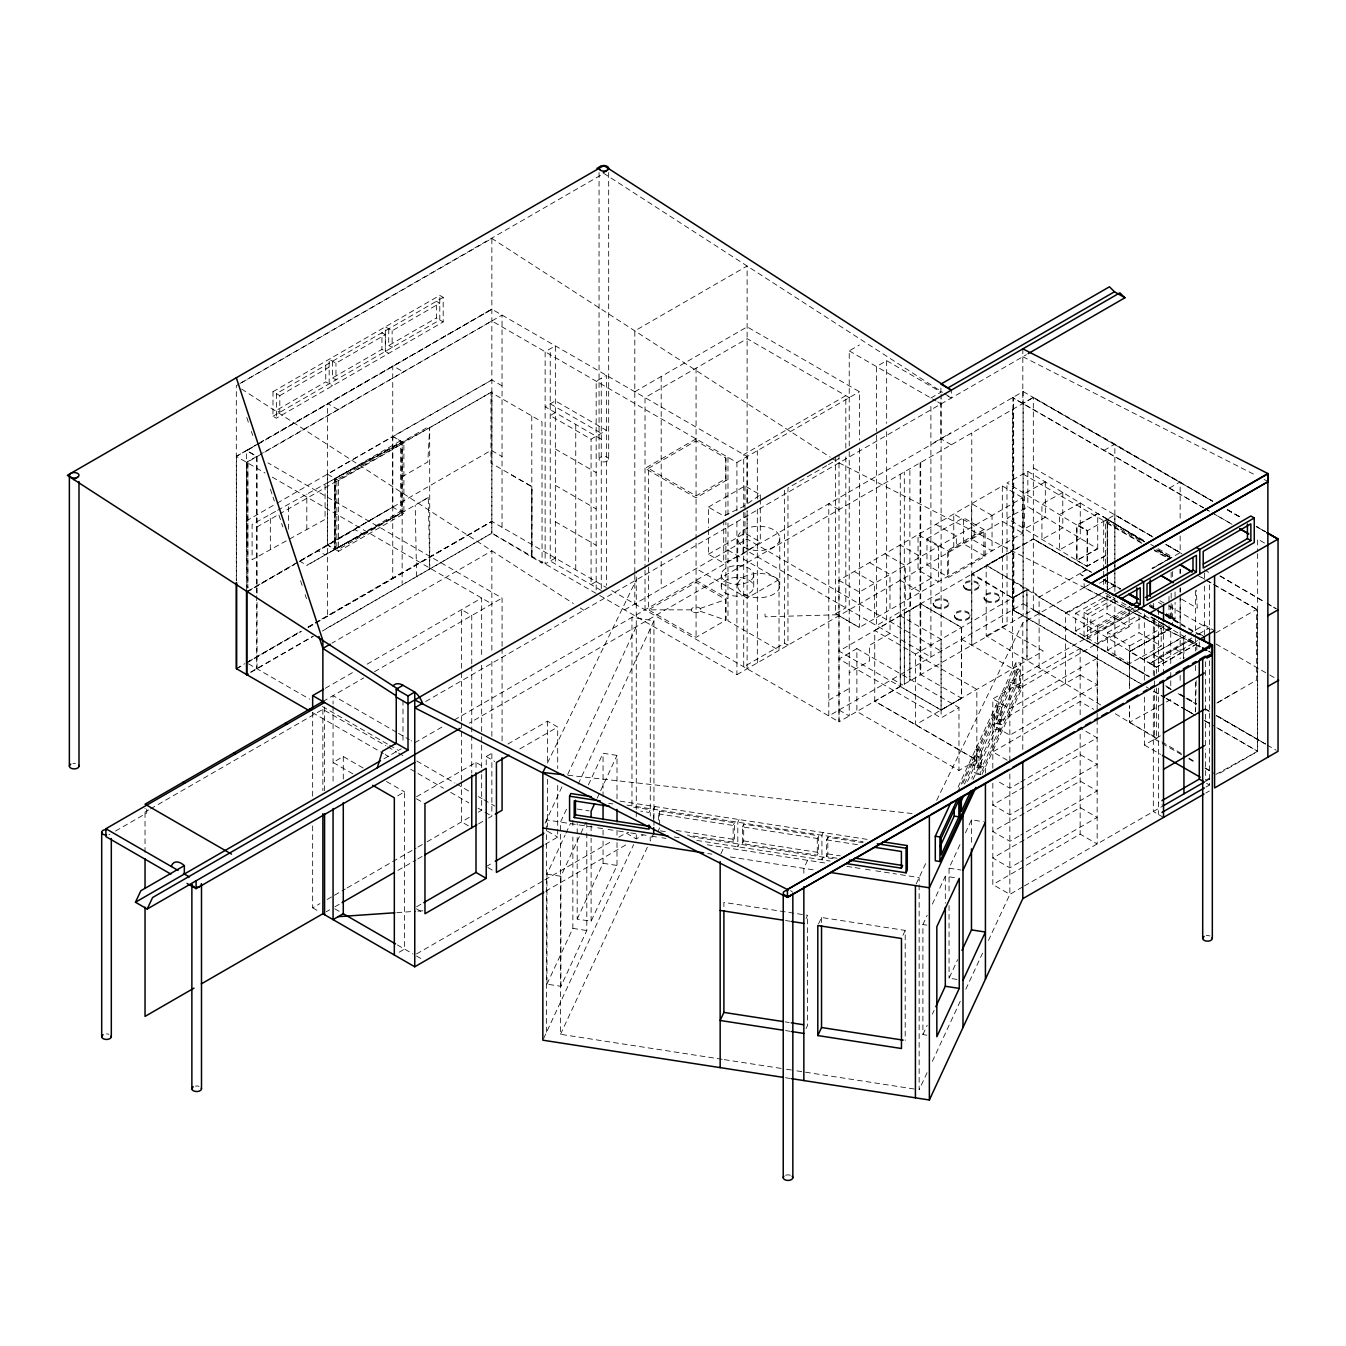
<?xml version="1.0" encoding="UTF-8"?>
<svg xmlns="http://www.w3.org/2000/svg" width="1346" height="1346" viewBox="0 0 1346 1346"><rect width="100%" height="100%" fill="white"/><g stroke="black" fill="none" stroke-linecap="round" stroke-linejoin="round"><path stroke-width="0.75" stroke-dasharray="5 3.75" d="M145.032 852.506L145.032 808.374M146.748 809.097L146.748 813.018L115.167 831.256M236.307 580.362L236.307 385.646L491.862 238.461L491.845 533.184L542.068 563.251L541.984 421.82L490.937 392.342L429.677 427.776L325.076 484.055L325.059 519.405L252.089 559.751L252.106 524.402L275.812 511.278M246.823 586.654L246.503 462.284L256.716 456.395L246.823 450.674L255.908 445.442M257.036 668.794L257.036 601.544M257.036 593.149L257.036 456.58L246.503 450.489L236.307 456.395L265.027 472.984M270.327 549.656L270.344 514.307M288.566 529.18L288.582 504.228M306.804 529.5L306.838 494.133M324.571 790.741L324.571 706.7M502.041 385.814L491.862 379.942L327.381 474.145L327.381 544.894L246.52 591.971L246.503 450.489L259.088 443.171M426.446 427.927L336.87 479.63L336.837 550.363L338.536 551.338L403.901 513.634L403.901 442.901L392.746 436.457L276.855 503.32M491.862 379.942L392.746 436.457L392.746 577.939L320.533 619.799M392.746 436.457L401.747 441.656L401.714 512.372L325.025 554.771L318.211 550.834M488.514 818.082L491.862 816.147L491.862 751.018M491.862 736.312L491.862 658.564M491.862 650.168L491.862 550.834L331.957 643.152M502.075 740.923L502.075 648.469M502.075 646.366L502.075 598.045L267.938 462.856M511.329 474.802L531.872 486.663L531.821 557.328L531.855 486.613L490.987 463.058L490.937 392.342M546.594 1032.146L546.594 819.933L585.342 825.922M586.806 832.955L586.806 930.54L560.912 986.315L546.964 984.162L546.964 874.126L565.084 835.075M722.23 1059.319L560.525 1034.3L560.525 822.086L566.683 808.828M560.912 986.315L560.912 876.28L585.947 822.356M546.964 984.162L572.858 928.37L572.858 837.027M617.006 842.613L617.006 865.444L591.113 921.236L577.182 919.082L577.182 823.567M591.113 921.236L591.113 838.188M601.275 588.522L601.275 378.26M577.182 919.082L603.058 863.291L603.058 840.442M603.058 796.849L603.058 753.255L617.006 755.409L617.006 799.002M636.271 809.468L636.271 572.033M599.727 595.487L736.918 674.683L736.918 519.203M736.918 510.79L736.918 462.469L491.845 320.971L260.35 454.309M747.114 668.794L747.114 510.672M747.114 502.344L747.114 456.563L491.862 309.21L260.888 442.127M757.327 662.888L757.327 507.408M757.327 498.996L757.327 450.674M961.549 627.472L920.664 603.866L874.749 630.466L874.749 701.199L976.843 760.154L958.975 770.467L856.88 711.529L856.88 648.637L839.012 658.951L941.106 717.906L958.975 707.592L958.975 770.467M961.515 627.455L961.549 698.204L920.714 674.666L920.664 603.866L961.515 627.455L961.549 698.204L915.583 724.754L915.583 654.038L1026.897 589.699L1026.981 660.499L1026.981 589.699L1012.579 597.961L971.728 574.422L1033.105 539.073L1090.008 571.899M985.423 773.109L985.423 766.984L971.476 764.831M1009.853 773.967L1009.853 894.367L987.829 941.796M1022.792 749.503L1022.792 622.895L1087.686 585.426M1022.825 348.85L1022.825 403.497L1033.005 397.625L1212.696 501.368M839.012 509.629L828.8 503.724L828.8 715.937L1023.111 603.765L1023.111 391.551L452.761 720.833M1023.111 391.551L1033.324 397.44L1033.324 609.654L1149.333 676.802M1097.158 719.487L1097.158 843.959L1080.148 834.133L992.826 884.541L992.826 782.514M992.826 768.23L992.826 698.86L1080.148 648.436L1097.158 658.261L1097.158 717.435M1114.858 568.954L1114.858 596.009M1114.858 566.885L1114.858 560.643M1114.858 558.556L1114.858 444.13L1033.324 397.44L469.232 723.122M1153.32 675.288L1153.32 619.698M1153.32 607.467L1153.32 603.395M1158.418 671.822L1158.418 616.535M1158.418 614.499L1158.418 606.339M1163.533 674.363L1163.533 623.551M1170.734 618.386L1170.717 605.902M1180.156 629.575L1180.156 594.209M1180.156 592.139L1180.156 587.966M1180.156 573.413L1180.156 569.24M1204.367 586.149L1204.367 635.346M1204.367 577.989L1204.367 571.882M1209.482 633.714L1209.482 582.986M1257.652 553.643L1257.652 751.287L1216.801 774.892M1183.37 658.8L1183.824 636.305L1143.461 659.607M1196.173 680.672L1195.484 715.433L1185.658 709.763M1196.796 650L1196.914 643.876L1190.352 640.073L1149.938 663.393L1156.466 667.195L1156.466 673.437M545.096 823.146L562.409 785.828M567.692 774.455L636.271 626.664M578.124 784.196L653.954 620.775L631.964 617.377L631.964 806.473M565.959 833.208L570.267 823.92M588.387 784.869L603.058 753.255M597.17 798.178L599.744 792.609M600.619 790.741L617.006 755.409M543.599 1038.59L633.646 844.565M654.93 806.54L653.685 809.215L653.685 821.497M658.345 820.135L658.345 813.859L659.59 811.184L734.411 822.759L734.411 839.467L733.166 842.142L687.436 835.075M560.525 1034.3L647.763 846.348M653.954 832.989L650.219 841.048L650.219 836.842M658.345 830.566L659.59 827.891M733.166 842.142L733.166 825.435L734.411 822.759M720.901 853.801L723.896 847.357M739.055 819.546L737.81 822.238L737.81 846.785L739.055 844.11M742.454 826.881L743.699 824.189L818.519 835.765L818.519 852.472L817.274 855.164L742.454 843.589L742.454 826.881L817.274 838.457L818.519 835.765M742.454 843.589L743.699 840.897L743.699 824.189M807.583 860.296L803.848 868.355L803.848 876.498M823.18 832.551L821.935 835.243L821.935 859.808L823.18 857.116M836.96 858.21L826.579 856.594L826.579 839.887L827.824 837.212L863.156 842.68M826.579 856.594L827.824 853.919L827.824 837.212M806.086 918.544L807.583 915.314L723.896 902.375L723.896 908.6M818.536 923.928L821.531 917.484L905.202 930.423L905.202 1040.458M806.086 1028.58L807.583 1025.366L807.583 915.314M958.083 787.107L1015.961 662.417L1020.605 663.124L1020.605 687.688L980.275 774.606L975.614 773.883M957.578 792.121L974.369 755.93L979.03 756.654L979.03 773.361L974.369 772.638L971.728 778.358M976.86 750.563L994.543 712.488L999.186 713.195L999.186 729.902L981.52 767.994L976.86 767.27L976.86 750.563L981.52 751.287L999.186 713.195M997.033 707.104L1014.716 669.029L1019.359 669.736L1019.359 686.443L1001.693 724.535L997.033 723.812L997.033 707.104L1001.693 707.828L1019.359 669.736M916.172 884.002L927.074 860.515M962.844 783.406L1009.853 682.153L1135.166 609.805M964.493 784.045L1020.605 663.124M967.538 781.42L979.03 756.654M976.86 767.27L994.543 729.179L994.543 712.488M997.033 723.812L1014.716 685.72L1014.716 669.029M972.99 779.553L1015.961 686.965L1015.961 662.417M902.964 935.251L905.202 930.423M981.974 774.421L1022.792 686.46L1145.48 615.627M926.872 1035.192L922.902 1034.569L922.902 924.534L927.209 915.246M932.374 904.091L945.313 876.212L955.273 877.76M949.048 891.002L949.048 868.17L961.128 842.142M965.435 832.854L971.476 819.849L983.438 821.699M922.902 1034.569L927.209 1025.282M932.374 1014.127L934.107 1010.409M957.023 979.434L949.048 978.206L957.679 959.614M927.074 1072.712L919.15 1089.772L919.15 877.558L898.489 874.362M932.357 1061.321L960.539 1000.616M965.822 989.226L982.546 953.17M547.435 763.031L636.271 579.907M936.698 800.348L1022.792 622.895M708.4 507.089L744.977 485.973L760.305 494.806L743.042 506.735L723.711 515.939L708.4 507.089L708.4 527.598M708.4 529.651L708.4 554.249L723.711 563.099L743.042 553.896L760.305 541.967L760.305 500.964M1105.386 564.024L1105.369 520.347L1107.438 519.152L1144.386 541.832M246.52 591.971L392.746 507.19L392.746 365.725L403.43 371.883M248.32 661.66L300.68 631.308M307.898 627.118L318.733 620.843M933.956 442.615L950.949 432.756M1203.66 507.829L1012.579 397.608L1203.442 507.779M920.664 603.9L909.862 610.175L909.879 680.925L909.879 468.711M900.222 686.443L874.749 701.199L976.843 760.12L976.843 689.421L874.698 630.45L839.012 651.094L941.106 710.049L1043.251 651.043L1002.4 627.505L1002.316 485.973L838.928 580.311L839.012 721.843L1033.324 609.654L1149.349 676.365M1152.412 568.651L1180.156 552.6L1180.156 535.96M239.924 383.543L603.866 173.415L942.52 392.325M272.986 391.686L439.789 295.397L443.187 297.365L443.187 321.913L276.384 418.219L272.986 416.251L272.986 391.686L279.8 395.623L279.8 412.33L276.384 410.362L325.749 381.86L332.563 385.797M443.187 297.365L276.384 393.655L276.384 418.219M279.8 395.623L329.164 367.122L325.749 365.153L325.749 381.86M329.164 383.829L329.164 359.264L335.962 363.184L385.326 334.7L385.326 351.39L385.326 326.826L392.14 330.763L439.789 303.254L436.39 301.285L436.39 317.993L443.187 321.913M332.563 361.233L332.563 377.923L381.928 349.422L388.742 353.359M388.742 328.794L388.742 345.501L436.39 317.993M272.986 416.251L439.789 319.961L439.789 295.397M257.709 444.382L491.862 309.21L257.423 444.214M246.167 521.037L275.055 504.363M327.415 474.179L338.536 480.606L403.901 442.901L402.202 441.925L334.801 478.436L334.801 549.185L402.134 512.624M401.731 477.006L427.809 461.947L429.677 427.776L429.761 569.19L428.297 497.515L421.719 501.318M555.343 412.65L550.228 415.594L591.079 439.183L606.39 430.333L606.39 375.315L596.177 381.221L596.177 593.435L491.845 533.184L323.646 630.063M246.772 592.105L294.69 564.445M300.007 561.366L355.008 529.617L362.596 533.992L306.821 565.27L300.023 561.349M428.297 497.515L336.837 550.363L327.381 544.894L491.223 450.304L502.041 456.546M634.807 391.736L747.114 326.893L859.438 391.736L859.438 440.058M236.307 668.609L244.804 663.696M236.61 668.794L243.424 664.857M246.823 662.888L301.285 631.459M308.537 627.253L313.988 624.123M315.805 623.063L491.862 521.424L606.39 587.529M250.592 672.142L312.794 636.322M250.878 672.31L313.467 636.204M322.3 631.072L491.845 533.184L491.963 391.787L280.237 513.583M696.067 438.88L645.02 468.358L696.067 497.835L727.984 479.412M849.225 445.947L849.225 350.869L859.438 344.963M648.436 468.358L696.067 440.865L725.847 458.044L725.881 478.688L696.067 495.883L648.436 468.358L648.436 561.989M940.888 388.052L940.888 391.989L886.661 360.694L876.448 366.583L876.448 431.326M325.362 688.277L354.419 671.503M367.122 664.167L481.666 598.045L481.666 656.882M555.343 558.068L545.13 563.957L545.13 351.743L555.343 345.855L555.343 563.957M322.872 701.518L363.689 677.947M374.508 671.704L502.075 598.045M736.918 462.469L859.438 391.736M145.048 812.042L148.666 809.939M150.483 808.896L322.872 709.376L385.932 745.785M596.177 581.64L591.079 584.585L591.079 439.183M930.894 398.012L941.106 392.123M826.696 465.649L787.965 488.009L787.965 645.205L784.55 643.237L743.715 666.825L743.715 509.242M828.446 464.639L839.012 458.532M425.656 701.502L1026.409 354.671M363.1 767.977L343.28 756.536L333.068 762.425L352.888 773.866M708.4 554.249L744.977 533.134L760.305 541.967M624.594 609.839L747.114 539.107L941.106 651.094M384.014 758.74L401.276 748.78M441.909 727.092L414.753 742.773L411.119 740.687M397.743 795.823L404.54 791.902L404.54 949.098L397.743 953.018M727.984 523.106L727.984 620.893L779.031 650.37L779.031 579.621L747.114 598.045L696.067 568.567M416.553 796.748L476.013 762.425L482.827 766.362M486.226 764.831L486.226 756.536L493.427 752.364M507.846 744.052L547.486 721.17L557.698 727.059L557.698 768.583M519.859 748.898L557.698 727.059M926.973 538.804L963.467 517.739L985.154 530.257L985.171 556.302L948.678 577.367L926.99 564.849L926.973 538.804L948.661 551.322L985.154 530.257M1104.023 450.388L1114.858 444.13L1212.78 501.116M312.659 825.889L312.659 907.827L319.911 903.637M327.179 899.448L332.63 896.301M334.447 895.258L345.333 888.966M347.15 887.906L416.15 848.081M417.967 847.021L425.235 842.832M427.052 841.788L469.922 817.039M478.301 812.193L481.666 810.258L481.666 774.539M838.928 580.311L859.371 592.105L1022.724 497.751L1022.758 533.134L859.371 627.472L838.945 615.694M835.614 456.58L835.614 613.776L845.826 607.87L845.826 456.597M326.27 911.764L329.669 909.795M334.868 906.8L340.286 903.671M397.911 870.391L415.931 859.993M417.731 858.967L423.132 855.837M478.469 823.887L486.848 819.058M736.918 674.683L1002.333 521.356L1022.758 533.134M930.91 578.393L910.485 590.187L910.485 605.902L890.059 617.696L890.059 633.411L869.634 645.205L869.634 660.92L849.225 672.714M874.698 630.45L1007.027 553.66L986.164 565.219L986.214 635.918L1104.662 707.34M1027.2 589.952L1012.579 597.961L972.401 573.749L1033.139 539.107M416.553 906.783L421.954 903.671M486.226 866.572L493.427 862.399M1143.511 540.251L1107.236 519.287L1105.403 520.33L1141.66 541.311M545.08 844.379L557.698 837.094L557.698 783.12M1169.472 488.043L1180.156 481.868L1180.156 519.32M828.8 700.223L849.225 688.429M1144.521 541.748L1027.839 471.403L1006.976 482.945L1076.867 525.075L1076.884 560.441L1097.747 548.882L1027.856 506.752L1007.01 518.311L1076.884 560.441L1096.502 549.101M416.553 953.944L542.993 880.957M544.794 879.914L611.622 841.334M618.84 837.162L626.075 832.989L636.271 838.878L643.018 834.991M1013.908 610.243L1013.622 398.197L1013.622 610.411M1086.34 569.812L1079.559 573.733L1083.16 575.886L1079.341 573.85M1039.146 667.835L1039.095 597.119L1086.373 569.829M545.601 891.237L627.202 844.127M1099.463 583.255L1104.578 580.311M1065.611 683.785L1065.561 613.086L1067.883 611.74M1103.77 592.004L1067.025 613.221L1039.095 597.119M1065.561 613.086L1114.858 585.611L1120.309 588.74L1103.989 579.386M1136.377 610.596L1087.45 638.845L1084.052 636.877L1084.052 612.312L1111.241 596.615M1114.639 598.583L1087.45 614.281L1087.45 638.845M1084.052 612.312L1090.866 616.249L1117.298 600.972M1129.765 606.541L1087.45 630.971L1090.866 632.94L1090.866 616.249M1084.052 636.877L1133.181 608.51M1097.158 658.261L1009.853 708.669L992.826 698.86M1169.876 628.262L1129.479 651.615L1129.496 689.051L1129.53 651.582L1171.188 628.515L1160.538 622.088M1121.841 602.537L1169.001 629.793L1172.534 627.758M1162.035 612.918L1180.19 623.316L1180.173 594.209M1143.41 659.658L1186.768 635.026M1188.518 634.016L1204.367 624.864L1214.58 630.752M1158.418 657.285L1191.866 637.97M1198.916 633.916L1209.482 627.808M1149.938 663.427L1190.352 640.073M1158.418 663.174L1197.57 640.578M1150.78 617.259L1196.914 643.876L1156.517 667.195L986.164 565.219M1215.775 632.906L1256.609 609.334L1256.659 680.1L1215.825 703.672L1236.301 691.827M1196.88 643.842L1156.466 667.195L1129.53 651.582L1170.768 628.767L1154.935 619.042M1018.939 783.002L1009.853 788.251L996.242 780.394M1020.756 781.959L1097.158 737.844L1080.148 728.018M1018.939 809.535L1009.853 814.784L992.826 804.958L1080.148 754.551L1097.158 764.377L1020.756 808.475M1144.369 697.144L1144.403 745.011L1161.716 735.017M1018.939 836.051L1009.853 841.317L992.826 831.492L1080.148 781.084L1097.158 790.893L1020.756 835.008M1018.939 862.584L1009.853 867.833L992.826 858.008L1080.148 807.6L1097.158 817.426L1020.756 861.541M1209.061 778.358L1205.663 780.327L1205.646 749.116M1022.59 887.014L1009.853 894.367L992.826 884.541M1024.407 885.954L1163.533 805.631L1158.418 802.687M1209.701 778.981L1204.367 782.06L1209.482 785.004L1209.482 654.711M1206.066 786.973L1209.482 785.004M1205.78 793.03L1209.297 791.011M236.307 456.395L256.245 444.903M256.716 527.127L278.42 514.626M246.52 662.703L301.033 631.308M308.301 627.118L313.753 623.989M315.57 622.946L491.862 521.424L392.746 577.939M1089.469 584.416L1084.052 587.529L1201.305 647.577M900.188 580.294L920.63 592.089L920.597 556.706L900.188 544.945L900.272 686.46L941.073 709.981L961.549 698.204M1012.579 597.961L1026.897 589.767M277.646 510.269L401.747 441.656M986.214 635.918L1007.077 624.376L1006.976 482.945M1075.673 613.204L1107.068 595.824L1129.143 609.132L1129.143 626.799L1097.747 644.196L1075.673 630.887L1075.673 613.204L1097.747 626.513L1097.747 644.196M1075.673 630.887L1107.068 613.49L1129.143 626.799M1097.747 626.513L1129.143 609.132M1139.238 609.25L1097.528 632.351L1097.562 703.066M1107.506 632.469L1139.019 615.021L1161.211 628.397L1161.211 646.08L1129.715 663.528L1107.522 650.152L1107.506 632.469L1129.698 645.844L1129.715 663.528M1107.522 650.152L1139.036 632.704L1161.211 646.08M1129.698 645.844L1161.211 628.397M1170.768 699.533L1129.53 722.331L1129.513 705.691L1129.53 722.331L1156.466 737.945L1156.466 688.008M1215.909 774.404L1257.618 751.304L1257.534 609.889M700.24 608.442L725.847 599.525L725.881 620.153L696.067 637.365L648.436 609.839L648.436 564.058M396.919 912.605L415.813 911.292M417.899 911.141L424.192 910.72M837.313 614.752L765.201 616.838L764.848 612.682M691.255 609.839L648.436 609.839L696.067 582.33L725.847 599.525M567.928 775.246L912.655 813.59M1014.716 685.72L1019.359 686.443M1015.961 686.965L1020.605 687.688M995.788 705.859L1000.431 706.583L1000.431 731.147L995.788 730.424M994.543 729.179L999.186 729.902M975.614 749.318L980.275 750.042L980.275 774.606M620.052 801.139L868.305 839.551M627.017 805.093L862.954 841.587M608.712 803.31L612.867 803.949M633.663 807.179L650.286 809.737L649.041 812.429L640.73 811.15M658.345 813.859L733.166 825.435M826.579 839.887L857.755 844.716M577.182 809.047L589.127 810.881M949.048 868.17L961.01 870.021M676.214 830.448L734.411 839.467M743.699 840.897L818.519 852.472M827.824 853.919L840.291 855.837M660.415 830.886L668.726 832.181M689.808 836.489L835.479 859.034M674.211 836.96L682.405 838.221M696.774 840.442L830.129 861.07M587.411 826.242L595.689 827.521M597.759 827.84L606.02 829.119M608.089 829.439L616.367 830.718M618.437 831.037L628.767 832.636M630.837 832.955L639.114 834.234M641.184 834.554L649.445 835.849M651.514 836.169L659.792 837.448M661.862 837.767L666.001 838.407M707.357 844.8L826.175 863.173M846.836 866.37L853.044 867.329M855.097 867.648L863.375 868.927M865.428 869.247L873.705 870.525M875.758 870.845L896.436 874.042M707.794 853.499L711.916 854.138M730.356 856.981L814.179 869.953M603.058 863.291L617.006 865.444M922.902 924.534L926.872 925.139M546.964 874.126L560.912 876.28M785.475 920.529L791.599 921.472M572.858 928.37L586.806 930.54M785.122 1021.883L789.21 1022.523M785.475 1030.565L791.599 1031.524M724.299 1059.639L784.415 1068.926M786.485 1069.262L794.779 1070.541M796.849 1070.861L917.08 1089.452M785.475 1077.725L791.599 1078.668M1022.792 686.46L1009.853 682.153L1009.853 761.735L992.826 751.909L1080.148 701.502L1093.76 709.359M700.24 611.235L725.881 620.153L725.881 522.366M1022.825 356.724L1256.642 475.693M1264.13 479.496L1267.865 481.397M839.012 462.856L1200.582 646.803M1208.758 651.397L1212.477 653.298M941.073 709.981L941.073 639.249L900.222 615.711L904.293 613.389L904.31 684.138L904.31 471.924M1091.303 572.117L1033.324 538.922L1091.337 572.269M1097.747 548.882L1097.713 513.533L1076.867 525.075L1076.867 560.458L1087.046 566.313L1107.253 554.619L1087.635 565.976L1087.635 530.593L1077.91 524.974L1097.713 513.533L1107.438 519.152L1107.438 562.847M1104.023 579.571L1120.343 588.942M1149.349 605.616L1152.967 607.702M1154.784 608.745L1160.218 611.875M1165.653 685.737L1171.104 688.866M1227.232 509.747L1241.752 518.143M1256.272 526.522L1265.341 531.754M1205.242 508.822L1210.66 511.951L1205.461 508.872M1212.477 512.994L1232.347 524.469L1212.662 513.045M1264.466 543.01L1257.652 539.073L1257.652 551.557M947.921 396.061L951.319 398.012L951.319 390.138M849.225 350.869L936.008 400.973M937.708 401.949L941.106 403.918M1033.661 467.987L1152.933 536.886L1114.858 514.862L1087.635 530.593L1076.867 525.058L1087.046 530.947L1087.046 566.313L1076.884 560.441M1204.367 569.846L1209.482 572.79M1156.18 549.69L1170.7 558.068L1151.991 568.416L1171.155 557.799L1155.171 548.175M1197.166 575.045L1204.367 579.201M1206.167 580.244L1211.568 583.356M1213.369 584.4L1256.609 609.334M951.319 444.786L940.888 438.762L940.888 398.096M849.225 397.625L747.114 338.67L645.02 397.625L645.02 568.231M1002.316 485.973L1022.724 497.751M1181.603 599.189L1197.267 608.224L1196.258 590.103M1159.916 600.703L1167.133 604.859M1168.934 605.902L1210.374 629.793M1158.418 602.268L1161.834 604.236M1150.308 604.707L1153.859 606.76M1175.075 619.009L1166.225 613.894L1175.075 619.009L1175.075 602.385M1199.269 633.714L1204.367 636.658M1165.67 614.937L1201.692 635.733M1216.01 643.994L1267.949 673.993M1269.749 675.019L1278.7 680.201M1104.073 580.059L1120.057 589.279M1149.72 606.609L1164.122 614.92M1165.922 615.946L1198.361 634.656M1175.024 648.923L1181.552 652.692M935.907 524.317L956.316 536.095L956.333 545.433M985.171 556.302L963.484 543.784L963.467 517.739M1153.32 654.341L1163.533 660.23M987.022 565.724L1040.256 596.463M1023.111 603.765L1033.324 609.654M1033.005 609.839L1149.181 676.903M1178.221 693.678L1196.375 704.16L1178.339 693.594M1216.33 715.685L1265.341 743.968M1267.158 745.028L1276.244 750.26M1143.107 684.996L1012.899 609.654L1012.899 397.44M1138.884 682.725L1012.579 609.839L1022.792 615.728M1146.153 686.914L1151.587 690.061M1153.404 691.104L1164.273 697.379M1166.09 698.423L1192.236 713.531M1204.384 720.547L1209.717 723.61M1216.818 727.715L1257.652 751.287L1215.842 727.092M884.86 553.761L905.286 565.556L905.286 600.922M869.634 562.662L889.975 574.405L889.975 609.772M1181.637 754.702L1154.616 739.122L1154.582 689.169M1188.838 758.858L1196.056 763.014M1205.057 768.196L1214.058 773.395M854.323 571.495L874.648 583.239L874.648 618.605M961.566 639.283L1012.629 668.726L1012.629 581.169M1144.403 745.011L1160.605 754.366M550.228 403.817L601.275 433.277M601.275 439.183L545.13 406.761L555.343 400.872L606.39 430.333L606.39 585.443M385.326 334.7L381.928 332.731L381.928 349.422M388.742 345.501L392.14 347.47L392.14 330.763M555.343 449.009L596.177 472.581M727.984 550.161L779.031 579.621M835.614 613.776L859.371 627.472L859.371 592.105M1163.533 817.426L1153.32 811.537L1153.32 692.063M856.88 648.637L958.975 707.592M892.583 679.124L902.796 685.013M555.343 485.351L596.177 508.939M696.067 580.362L727.984 598.785M332.563 377.923L335.962 379.892L335.962 363.184M555.343 521.71L596.177 545.281M338.216 409.672L327.381 403.413L327.381 615.627M839.012 710.049L849.225 715.937L849.225 448.05M611.723 590.608L839.012 721.843L839.012 454.998M601.275 590.473L550.228 561.013L550.228 348.799M336.837 479.613L335.003 478.553L334.969 549.269L307.039 565.404M336.837 479.613L335.019 478.57L335.003 549.303L402.168 512.641L402.202 441.925L402.134 583.39M272.313 477.174L491.862 603.933M416.604 576.626L415.191 505.087M486.226 756.536L494.739 761.449M396.599 732.291L333.068 695.613L333.068 704.025M398.416 733.351L409.302 739.627M547.486 831.205L557.698 837.094M248.472 663.847L309.681 699.18M322.384 706.515L387.732 744.237M389.549 745.28L398.618 750.53M416.772 761.012L454.881 783.019M456.698 784.062L469.401 791.398M478.486 796.63L482.104 798.733M483.921 799.776L494.823 806.069M387.732 746.828L396.734 752.027M398.534 753.07L405.752 757.226M312.356 712.522L383.358 753.508M385.175 754.551L388.826 756.654M410.665 769.273L416.116 772.419M417.95 773.479L443.423 788.184M450.708 792.39L468.913 802.906M478.015 808.155L481.666 810.258M485.065 812.227L491.862 816.147M468.358 825.805L461.56 821.868L461.56 781.942M386.521 781.504L404.54 791.902M416.452 798.784L424.966 803.697M487.925 867.547L494.739 871.485M416.452 908.819L421.567 911.764M334.784 908.819L343.28 913.732M397.339 944.942L413.054 954.011M416.452 955.98L421.567 958.924M312.659 907.827L319.456 911.764M1033.324 397.44L1212.78 501.318M1227.283 509.713L1241.786 518.109M1150.763 544.44L1156.214 547.586M1158.031 548.63L1172.534 557.008L1169.001 559.044L1154.498 550.665M1023.111 474.078L1143.107 543.515M1154.027 549.841L1168.564 558.254M1201.288 577.198L1204.922 579.302M1206.739 580.345L1257.652 609.822M1141.795 543.33L1103.703 521.323L1103.703 569.173M1165.653 614.954L1180.156 623.333M1105.52 593.098L1114.589 598.347M1205.528 709.342L1209.162 711.445M1216.414 715.635L1265.358 743.968L1216.414 715.281M1154.027 691.322L1164.929 697.632M1166.746 698.675L1184.934 709.207M1186.751 710.251L1192.203 713.414M1204.922 720.783L1214.025 726.032M403.901 513.634L392.746 507.19L327.381 544.894L334.801 549.185M1227.283 509.545L1241.786 517.991M1152.933 537.02L1114.858 514.862L1114.858 562.729M1165.636 544.407L1181.956 553.913M1220.031 576.071L1265.358 602.453M1267.175 603.496L1276.244 608.779L1267.175 603.479M1159.714 657.757L1166.242 661.559M1220.048 575.92L1265.358 602.419M1180.156 694.082L1196.476 703.621M1205.545 708.921L1209.162 711.041M1115.329 713.767L1160.117 740.771M1161.918 741.865L1181.721 753.794M1188.922 758.135L1196.123 762.475M1205.107 767.893L1210.508 771.157M1107.236 562.981L1107.236 519.27L1144.268 541.883M1151.335 616.939L1170.734 628.784L1170.768 664.15M944.286 393.469L951.319 398.012M1084.371 587.697L1084.052 583.575M491.559 238.259L830.213 457.169M831.963 458.313L839.315 463.058M241.59 389.044L573.362 603.513M580.294 607.988L583.76 610.226M246.789 417.479L248.758 423.452M251.382 431.41L252.695 435.397M270.395 489.153L272.363 495.126M273.019 497.111L274.332 501.099M278.925 515.03L282.862 526.976M300.562 580.715L302.53 586.688M305.155 594.663L306.467 598.634M1205.579 661.694L1205.629 747.03M1195.366 590.658L1195.399 636.456M1195.399 638.526L1195.399 651.027M1195.416 665.597L1195.416 673.909M1195.433 682.237L1195.45 711.378M1180.173 569.24L1180.173 573.396M1180.173 587.966L1180.173 592.122M1171.155 572.37L1171.155 578.595M1171.171 593.165L1171.171 601.477M1171.171 603.563L1171.188 620.203M1154.532 618.403L1154.565 678.754M1154.565 680.84L1154.582 687.083M1144.319 613.894L1144.352 680.487M1139.019 615.021L1139.036 632.704M1114.858 564.798L1114.858 571.04M1114.858 573.127L1114.858 585.611L1107.438 589.885L1107.438 573.245M1107.236 519.27L1107.27 567.103M1107.27 569.19L1107.27 575.432M1107.27 577.501L1107.27 589.985M1107.068 595.824L1107.068 613.49M1105.403 578.595L1105.403 586.906M1027.839 471.403L1027.856 506.752M999.708 597.001L999.708 597.994M983.892 555.562L983.876 529.516L947.399 550.581L947.416 576.626M984.077 597.405L984.077 598.398M979.148 585.022L979.148 586.015M974.184 535.119L974.184 525.781L953.759 514.004L953.792 549.387M971.728 574.422L971.778 645.188L971.778 432.975M969.995 615.004L969.995 615.997M963.517 585.426L963.517 586.419M954.381 615.408L954.381 616.401M948.812 602.991L948.812 603.967M948.661 551.322L948.678 577.367M933.182 603.395L933.182 604.371M531.771 415.931L531.872 557.345M1199.269 642.008L1199.269 650.32M1183.942 648.436L1183.942 658.547M1180.156 631.661L1180.156 658.716M1180.156 675.356L1180.156 683.684M1175.075 592.004L1175.075 600.316M1172.534 571.579L1172.534 577.821M1172.534 604.859L1172.534 625.671M1170.768 672.478L1170.768 678.721M1170.768 680.807L1170.768 689.135M1169.001 596.497L1169.001 602.739M1169.001 604.825L1169.001 623.551M1169.001 625.621L1169.001 629.793M1158.418 688.109L1158.418 814.481M1114.858 598.095L1114.858 656.343M1107.438 564.916L1107.438 571.158M1107.236 565.051L1107.236 571.293M1107.236 573.379L1107.236 587.933M1103.703 571.242L1103.703 577.484M1103.703 579.571L1103.703 589.969M1080.148 648.436L1080.148 715.786M1080.148 734.142L1080.148 834.133M1023.111 403.329L1023.111 615.543M1012.579 409.42L1012.579 621.633M1001.693 707.828L1001.693 724.535M981.52 751.287L981.52 767.994M974.369 755.93L974.369 772.638M971.476 819.849L971.476 844.766M949.048 905.538L949.048 978.206M945.313 876.212L945.313 903.2M941.106 394.21L941.106 717.906M930.894 406.374L930.91 656.999L747.114 550.884L747.114 510.975M920.714 462.452L920.714 674.666M920.092 462.805L920.092 675.036M900.272 474.246L900.272 686.46M886.661 360.694L886.661 423.334M886.661 431.696L886.661 619.665L876.448 625.554L876.448 433.412M859.438 448.454L859.438 603.95M845.826 448.184L845.826 395.657L743.715 454.612L743.715 507.139M821.531 917.484L821.531 923.709M817.274 838.457L817.274 855.164M784.55 490.23L784.55 643.237M779.771 537.727L779.771 584.887M760.305 494.806L760.305 498.912M753.726 575.465A16.236 9.372 0 0 1 728.691 582.868A16.236 9.372 0 0 1 730.087 566.649A16.236 9.372 0 0 1 753.726 575.465L753.726 587.243A16.236 9.372 0 0 1 728.691 594.663A16.236 9.372 0 0 1 730.087 578.444A16.236 9.372 0 0 1 753.726 587.243M747.114 503.387L747.114 266.02L634.807 330.864L634.807 572.42M744.977 485.973L744.977 510.571M744.977 512.624L744.977 533.134M743.042 530.324L743.042 553.896M737.726 539.107L737.726 586.267M727.984 457.304L727.984 515.568M725.847 458.044L725.847 520.465M723.711 520.027L723.711 563.099M721.271 574.523L721.271 586.318M696.067 368.148L696.067 639.316M661.189 376.493L661.189 552.987M661.189 561.4L661.189 588.707M659.59 811.184L659.59 825.805M653.954 620.775L653.954 818.284M653.954 820.387L653.954 826.68M650.219 628.834L650.286 816.013M645.02 570.3L645.02 609.839M636.271 811.571L636.271 817.88M636.271 834.688L636.271 838.878M634.807 574.523L634.807 603.95M617.006 830.145L617.006 840.527M608.678 172.524L608.678 459.171A4.812 2.776 0 0 1 601.46 461.577A4.812 2.776 0 0 1 601.46 456.765A4.812 2.776 0 0 1 608.678 459.171M603.058 830.061L603.058 838.373M599.054 172.524L599.054 459.171M591.113 825.737L591.113 836.118M586.806 822.574L586.806 830.869M575.751 424.444L575.751 569.846M572.858 820.421L572.858 828.715M547.486 721.17L547.486 764.764M547.486 779.3L547.486 827.05M502.041 527.295L502.041 315.082L246.823 462.469L246.823 548.932M481.666 665.277L481.666 734.613M481.666 736.716L481.666 743.026M481.666 745.129L481.666 772.436M476.013 762.425L476.013 770.736M471.756 663.881L471.756 615.543L461.56 609.654L461.56 670.577M471.756 665.967L471.756 724.804M471.756 726.907L471.756 733.217M471.756 735.32L471.756 773.126M461.56 672.68L461.56 721.019M461.56 723.122L461.56 729.414M461.56 731.517L461.56 779.839M402.992 700.206L402.992 743.648M343.28 756.536L343.28 779.586M338.536 480.606L338.536 551.338M333.068 706.128L333.068 783.86M322.872 709.376L322.872 790.691M312.659 712.421L312.659 796.479M256.716 456.395L256.716 593.704M256.716 595.79L256.716 668.609M236.61 456.563L236.61 580.53M195.439 1086.071A4.812 2.776 0 0 1 199.09 1086.34M785.627 1175.26A4.812 2.776 0 0 1 790.439 1175.26M790.439 890.716A4.812 2.776 0 0 1 792.188 891.725M106.502 1033.896A4.812 2.776 0 0 1 108.908 1034.266M109.901 834.284A4.812 2.776 0 0 1 108.908 834.722M1208.758 651.161A4.812 2.776 0 0 1 1209.919 651.43M1206.268 935.706A4.812 2.776 0 0 1 1209.919 935.975M72.936 763.451A4.812 2.776 0 0 1 75.426 763.451M247.849 461.88L247.849 587.95L247.849 461.88M400.368 440.865L335.019 478.57L335.003 549.303L400.368 511.598L400.368 440.865M1080.148 674.969L992.826 725.376L1009.853 735.202L1097.158 684.794L1080.148 674.969M1045.304 481.935L1024.457 493.477L1024.474 528.843L1045.337 517.285L1045.304 481.935M1062.785 492.468L1041.922 504.01L1041.939 539.376L1062.802 527.817L1062.785 492.468M1080.249 503L1059.386 514.542L1059.42 549.908L1080.266 538.35L1080.249 503M1180.156 552.6L1165.636 544.221L1180.156 552.6M1156.601 609.704L1149.349 605.515L1156.584 609.704M1163.853 613.894L1158.418 610.748L1163.836 613.911M992.036 515.468L971.627 503.69L971.644 539.073L992.069 550.851L992.036 515.468M938.465 546.409L918.039 534.631L918.056 570.014L938.482 581.792L938.465 546.409M1170.953 689.489L1165.518 686.342L1171.087 689.404M1265.358 531.754L1256.289 526.505L1265.358 531.704M1170.734 558.052L1156.618 549.437L1170.768 558.018M935.722 606.524A7.824 4.509 0 0 0 948.627 604.169A7.824 4.509 0 0 0 938.65 598.886A7.824 4.509 0 0 0 935.722 606.524M935.722 607.5A7.824 4.509 0 0 0 948.627 605.145A7.824 4.509 0 0 0 938.65 599.879A7.824 4.509 0 0 0 935.722 607.5M966.058 589.548A7.824 4.509 0 0 0 978.963 587.192A7.824 4.509 0 0 0 968.985 581.909A7.824 4.509 0 0 0 966.058 589.548M966.058 588.555A7.824 4.509 0 0 0 978.963 586.2A7.824 4.509 0 0 0 968.969 580.934A7.824 4.509 0 0 0 966.058 588.555M986.618 601.527A7.824 4.509 0 0 0 999.54 599.155A7.824 4.509 0 0 0 989.546 593.889A7.824 4.509 0 0 0 986.618 601.527M986.618 600.535A7.824 4.509 0 0 0 999.54 598.179A7.824 4.509 0 0 0 989.546 592.913A7.824 4.509 0 0 0 986.618 600.535M956.905 619.53A7.824 4.509 0 0 0 969.827 617.158A7.824 4.509 0 0 0 959.833 611.892A7.824 4.509 0 0 0 956.905 619.53M956.905 618.537A7.824 4.509 0 0 0 969.827 616.182A7.824 4.509 0 0 0 959.833 610.899A7.824 4.509 0 0 0 956.905 618.537M744.725 594.646A21.065 12.164 0 0 0 779.368 588.051A21.065 12.164 0 0 0 752.162 574.019A21.065 12.164 0 0 0 744.725 594.646M744.725 547.486A21.065 12.164 0 0 0 779.368 540.89A21.065 12.164 0 0 0 752.162 526.875A21.065 12.164 0 0 0 744.725 547.486M693.661 612.245A4.812 2.776 0 0 0 700.879 609.839A4.812 2.776 0 0 0 693.661 607.433A4.812 2.776 0 0 0 693.661 612.245"/><path stroke-width="1.5" d="M145.032 907.137L145.032 1016.398L194.026 988.115M145.032 888.225L145.032 858.815M184.335 874.008L184.335 865.629A14.621 8.429 60 0 0 171.329 866.504M246.52 590.457L246.52 674.497L247.849 674.094L246.823 674.683L246.823 590.844M324.571 914.708L324.571 813.859M502.075 757.731L502.075 810.258L495.278 814.195M545.601 766.799L542.842 772.469L542.842 1040.189L783.422 1077.406M603.058 819.68L603.058 805.16M617.006 821.851L617.006 809.383M791.599 1078.668L929.363 1099.985L929.363 815.44L787.427 897.395L414.753 707.811L422.021 703.605M962.996 1027.52L962.996 815.306M985.423 979.198L985.423 783.288M929.363 1099.985L1022.792 898.674L1022.792 762.105M1163.533 621.515L1163.533 605.212M1149.097 613.54L1278.044 539.09L1267.158 532.814L1278.044 539.09L1278.044 751.304L1214.58 787.948L1214.58 575.735M377.317 767.792L382.298 751.337L396.246 743.295L408.006 750.075L408.006 695.966L396.246 689.169L396.246 743.295M668.053 836.001L569.577 820.774L569.577 796.209L570.822 793.517L591.331 796.697M649.041 824.947L649.041 829.136L574.22 817.56L575.465 814.868L575.465 800.264M594.579 803.764L591.113 811.201L591.113 817.426M723.896 910.687L723.896 1012.411L720.16 1020.47L783.422 1030.262M817.796 1035.562L817.796 925.526L901.467 938.482L901.467 1048.517L817.796 1035.562L821.531 1027.52L821.531 925.779M846.55 863.61L906.043 872.814L906.043 848.249L907.288 845.574L882.673 841.772M849.444 860.128L901.399 868.17L902.644 865.478L854.845 858.092M906.043 872.814L907.288 870.139L907.288 845.574M973.259 789.715L939.929 861.524L935.285 860.801L935.285 836.236L951.067 802.233M939.929 861.524L939.929 836.96L957.477 799.171M940.063 846.567L954.213 816.097L954.213 807.751M960.236 803.108L963.77 795.486M958.857 816.82L941.174 854.912L941.174 838.205L958.857 800.113L958.857 816.82L954.213 816.097M971.072 790.506L961.347 811.453L961.347 796.832M975.934 787.427L929.363 887.771L830.701 872.511M962.996 870.324L985.423 822.002M935.823 1006.69L945.313 986.248L945.313 907.355M961.986 950.326L971.476 929.884L971.476 848.922M959.261 988.418L936.833 1036.723L936.833 926.687L959.261 878.366L959.261 988.418L945.313 986.248M962.996 980.359L985.423 932.038L971.476 929.884M460.147 728.354L147.219 909.021L135.458 902.241L140.842 890.749L184.335 865.629M147.219 909.021L152.586 897.53L408.006 750.075M596.985 168.385L600.467 166.382M603.26 172.625L607.265 170.303M73.593 479.58L77.597 477.258M246.823 674.683L247.849 674.094M318.935 636.456L322.872 648.402L330.14 644.212M312.659 708.232L312.659 695.613L323.545 689.32M236.307 377.772L322.872 640.528L322.872 701.502L145.048 804.185L231.512 854.104M170.841 874.092L105.897 836.606L105.897 828.732L324.571 702.494L322.872 701.502M396.246 689.169L402.992 685.282L414.753 692.063A15.361 8.867 60 0 1 422.779 704.008M408.006 695.966L414.753 692.063L414.753 966.781L543.784 892.28M948.122 387.816L1114.488 291.762L1124.92 297.786L1028.193 353.628M135.458 902.241L380.481 760.776M187.077 883.464L196.095 888.663L414.753 762.425M509.04 755.14L496.438 762.425L496.438 872.46L543.279 845.423M201.294 983.909L322.872 913.732L414.753 966.781M342.086 902.628L394.311 872.477M424.932 854.794L476.787 824.862M395.539 943.899L343.28 913.732L333.068 919.621L333.068 808.542M423.771 902.628L476.013 872.46L486.226 878.366L486.226 768.314L424.966 803.697L424.966 913.732L486.226 878.366M495.227 861.373L543.885 833.275M1113.041 595.571L1250.855 516.006L1254.253 517.974L1254.253 542.539L1138.194 609.553M1118.257 596.497L1254.253 517.974M1120.831 598.936L1140.23 587.748L1140.23 604.438L1134.93 607.5M1131.532 605.532L1136.815 602.47L1140.23 604.438M1145.396 597.523L1192.993 570.048L1196.392 572.016L1196.392 555.309L1147.028 583.811L1147.028 600.518L1196.392 572.016M1203.324 564.075L1247.439 538.602L1250.855 540.57L1250.855 523.88L1203.206 551.389L1203.206 568.079L1250.855 540.57M1199.269 639.602L1214.58 630.752M1267.865 615.711L1278.044 609.839M931.18 814.397L1009.18 769.357M1012.815 767.27L1074.495 731.652M1078.112 729.566L1081.747 727.463M1085.381 725.376L1090.815 722.23M1094.449 720.144L1098.084 718.041M1101.701 715.954L1107.152 712.808M1110.77 710.705L1123.473 703.386M1127.107 701.283L1137.993 695.007M1143.427 691.861L1147.061 689.758M1150.679 687.671L1154.313 685.568M1159.747 682.439L1163.381 680.336L1163.533 817.426M1167.016 678.249L1170.633 676.146M1176.084 673L1179.702 670.914M1183.336 668.811L1188.787 665.681M1192.405 663.578L1196.039 661.492M1199.656 659.389L1205.107 656.242A4.812 2.776 0 0 0 1210.441 656.04A4.812 2.776 0 0 0 1212.157 653.13L1212.157 645.239M1206.908 658.127L1210.912 655.805M1163.533 696.589L1204.367 673M1163.533 732.931L1204.367 709.359M1267.865 686.443L1278.7 680.201M1163.533 769.289L1204.367 745.701M1161.968 800.634L1199.269 779.115L1204.367 782.06L1163.533 805.631M1161.951 812.446L1204.367 787.948M1022.792 898.674L1204.014 794.056M1268.184 481.582L1091.337 583.323L1268.184 481.582L1268.184 473.708L1084.052 579.638L1212.477 645.424L1212.477 653.298L787.427 897.395L787.427 889.521L1211.686 644.566L1084.052 579.638L1267.865 473.523L1267.865 757.192M1212.477 645.424L787.427 889.521L414.753 699.92M338.183 916.676L394.832 912.756M542.842 772.469L563.738 774.791M935.285 836.236L939.929 836.96M569.577 796.209L600.35 800.971M877.323 843.807L906.043 848.249M609.553 806.321L574.22 800.853L574.22 817.56M874.378 847.29L901.399 851.463L901.399 868.17M575.465 814.868L650.286 826.444M542.842 827.975L703.672 852.859M720.16 910.434L783.422 920.21M791.599 921.472L803.848 923.373M723.896 1012.411L783.086 1021.564M791.246 1022.825L803.495 1024.727M821.531 1027.52L903.166 1040.138M791.599 1031.524L803.848 1033.408M1022.825 348.85L1268.184 473.708M1202.432 647.746L1206.134 649.63M1203.173 648.536L1206.891 650.438M1129.395 594.158L1138.464 599.374M1196.392 547.452L1199.808 549.42L1199.808 573.985M1160.925 575.533L1173.308 582.683L1161.177 575.651M1140.23 579.874L1143.629 581.842L1143.629 606.407M1128.907 594.394L1137.791 599.508M1162.422 755.409L1200.245 777.214M396.246 697.043L408.006 703.823L1119.889 292.822L1124.92 297.786M312.659 695.613L395.875 743.665M309.9 708.989L311.599 709.981M308.722 710.419L236.307 668.609L236.307 582.465M284.999 723.374L286.698 724.35M372.707 785.307L394.328 797.791L394.328 954.987M233.952 752.851L235.651 753.827M182.905 782.312L184.604 783.305M105.897 828.732L178.059 870.391M183.46 873.52L189.365 876.936M1267.175 532.797L1278.044 539.09M1179.466 564.563L1192.203 571.932M1121.74 598.398L1132.625 604.691M1121.1 598.432L1131.936 604.859L1121.386 598.499L1124.869 600.787M1128.402 602.941L1131.936 605.094M1121.521 598.533L1132.07 605.01M398.046 689.118L67.3 475.34L603.866 165.558L951.319 390.138L940.888 384.115L1109.457 286.799L1114.488 291.762M322.872 648.402L396.027 695.697M1181.283 564.899L1191.833 571.73M1150.308 581.825L1150.308 596.396L1150.308 579.79M1247.439 523.998L1247.439 538.602M1212.325 653.836L1212.325 938.381M1209.482 633.714L1209.482 648.419M1204.367 636.658L1204.367 640.696M1202.701 658.026L1202.701 938.381M1199.269 660.718L1199.269 779.115M1192.993 557.513L1192.993 570.048M1183.942 668.642L1183.942 793.854M1136.815 587.865L1136.815 602.47M960.102 797.589L960.102 818.065M915.415 885.618L915.415 1097.831M803.848 886.694L803.848 1080.569M792.844 1177.666L792.844 893.121A4.812 2.776 0 0 1 788.033 895.898A4.812 2.776 0 0 1 783.221 893.121A4.812 2.776 0 0 1 788.033 890.345M783.221 895.208L783.221 1177.666M720.16 861.524L720.16 1067.63M653.685 827.639L653.685 833.78M476.013 772.806L476.013 872.46M471.756 775.229L471.756 827.756M343.28 802.637L343.28 913.732M322.872 813.64L322.872 913.732M236.61 582.633L236.61 668.794M201.496 884.389L201.496 1088.746M196.095 880.806L196.095 888.663M191.872 884.389L191.872 1088.746M111.314 838.575L111.314 1036.672M106.502 829.54A4.812 2.776 0 0 0 101.69 832.316L101.69 1036.672M78.993 481.582L78.993 766.126M69.369 475.306L69.369 766.126M201.345 883.666A4.812 2.776 0 0 1 196.684 887.165M194.278 886.795A4.812 2.776 0 0 1 192.041 885.113M201.345 1088.022A4.812 2.776 0 0 1 195.439 1091.438A4.812 2.776 0 0 1 193.286 1086.777M792.188 1176.269A4.812 2.776 0 0 1 788.033 1180.442A4.812 2.776 0 0 1 783.86 1176.269M111.146 1035.949A4.812 2.776 0 0 1 105.257 1039.364A4.812 2.776 0 0 1 103.104 1034.704M106.502 835.109A4.812 2.776 0 0 1 101.69 832.316M1212.157 937.674A4.812 2.776 0 0 1 1206.268 941.073A4.812 2.776 0 0 1 1204.115 936.429M393.099 685.922A16.489 9.523 60 0 1 402.992 685.282M78.842 765.42A4.812 2.776 0 0 1 72.936 768.818A4.812 2.776 0 0 1 70.783 764.175M1248.617 533.857L1239.582 528.642L1248.651 533.874M1138.447 599.222L1129.378 593.99L1138.447 599.222M70.783 477.258A4.812 2.776 0 0 0 78.842 476.013A4.812 2.776 0 0 0 72.936 472.614A4.812 2.776 0 0 0 70.783 477.258M600.467 170.303A4.812 2.776 0 0 0 608.51 169.058A4.812 2.776 0 0 0 602.621 165.659A4.812 2.776 0 0 0 600.467 170.303"/></g></svg>
